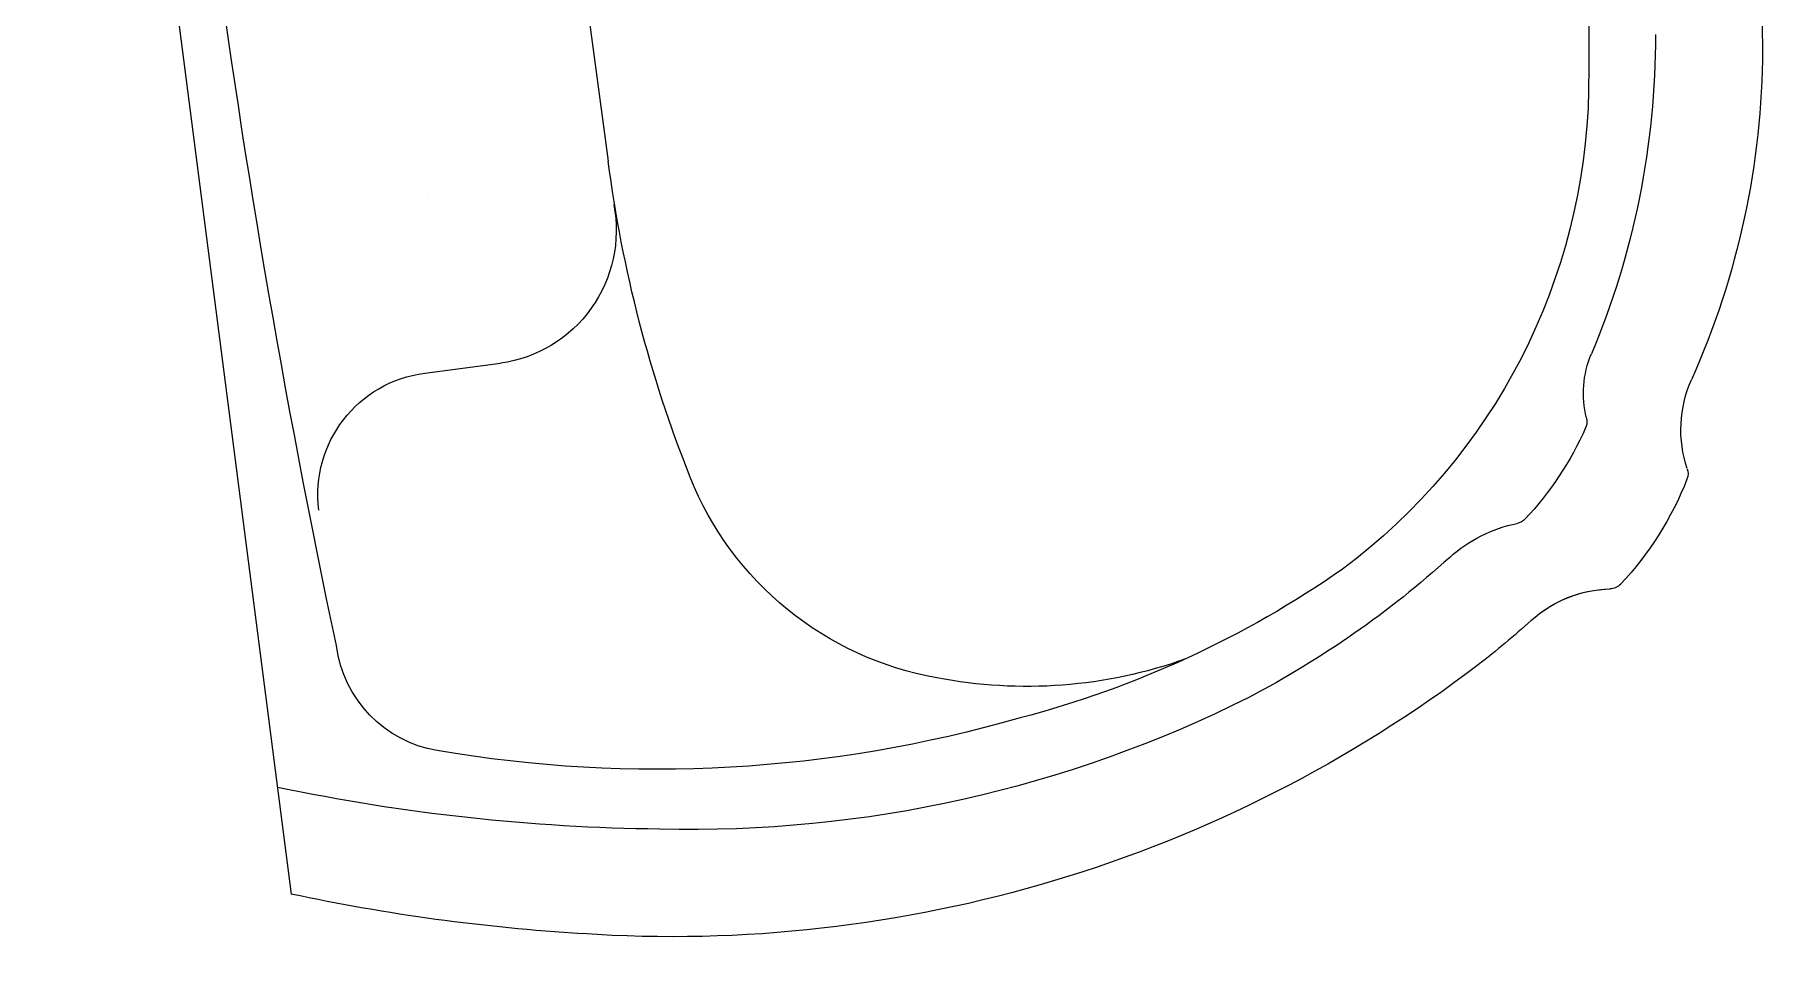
# Model space of a CAD drawing. Header units: inches. Extents: x 49 to 4147, y 45 to 8713.
# Drawn here: x 2785.14 to 2806.2, y 228.91 to 240.14 of the extents above; entities that cross this region are included whole.
import ezdxf

# ---------------------------------------------------------------- set-up
doc = ezdxf.new("R2010")
doc.units = ezdxf.units.IN
doc.header["$LTSCALE"] = 10
doc.header["$MEASUREMENT"] = 0
doc.layers.add('app-u4', color=7, linetype='Continuous')
doc.layers.get('0').off()
doc.styles.get("Standard").update_dxf_attribs({"font": 'arial.ttf'})

# ---------------------------------------------------------------- blocks, each defined once
blk = doc.blocks.new('A$C4AFF0712')
for p, q in [((1.239, 19.364), (25.714, 19.364)), ((19.62, 16.939), (19.62, 16.006)), ((17.476, 16.614), (17.476, 16.614)), ((9.789, 14.431), (17.343, 14.389))]:
    blk.add_line(p, q)
for centre, radius, start, end in [((1.823, 11.496), 23.91, 7.9581, 19.2122), ((3.191, 11.435), 23.878, 10.8041, 19.3952), ((13.476, -97.374), 116.178, 85.407, 94.593), ((21.113, 16.939), 1.492, 90, 180), ((22.78, 16.939), 1.492, 17.0438, 90), ((8.987, 12.711), 15.918, 351.2159, 17.0438), ((17.981, 16.026), 1.639, 266.4346, 359.3232), ((10.738, 12.753), 16.218, 330.0602, 11.2256), ((10.588, 12.487), 15.093, 340.5991, 8.8384), ((17.343, -1.529), 15.918, 75.6385, 89.9999), ((20.304, 10.037), 3.98, 17.3386, 75.6385), ((18.651, 9.413), 5.745, 347.6871, 18.363), ((12.524, 11.84), 12.294, 332.4302, 352.7082), ((13.635, 11.636), 11.939, 325.278, 339.5957), ((16.919, 9.809), 7.462, 278.466, 330.6377), ((24.878, 3.844), 1.741, 145.278, 175.9097), ((14.521, 10.745), 11.939, 325.2935, 329.3501), ((20.028, 6.394), 3.98, 301.2455, 320.5146), ((22.956, 3.982), 0.187, 320.5146, 355.9097), ((25.562, 3.098), 1.492, 145.1148, 185.7777), ((25.562, 3.098), 1.492, 151.8415, 185.7777), ((21.831, 1.73), 1.244, 83.4063, 120.1829), ((21.996, 3.151), 0.187, 263.4063, 301.2455), ((16.204, 11.405), 9.949, 277.1596, 300.1829), ((20.961, 5.337), 3.98, 298.674, 320.6006), ((20.961, 5.337), 3.98, 298.674, 320.6006), ((23.892, 2.929), 0.187, 320.6006, 5.7777), ((23.892, 2.929), 0.187, 320.6006, 5.7777), ((13.476, 33.97), 31.867, 261.8073, 278.1927), ((22.453, 0.362), 1.492, 78.7458, 121.413), ((22.781, 2.009), 0.187, 258.7458, 298.674), ((16.49, 10.126), 9.949, 277.5252, 301.413), ((13.476, 34.107), 34.118, 262.7316, 277.2684)]:
    blk.add_arc(centre, radius, start, end)
at = {"color": 7, "flags": 8}
for tag, p in [('TRADENAME', (13.476, 19.362)), ('MODELNUMBER', (13.476, 19.364)), ('PRODUCT', (13.476, 19.361)), ('MATERIAL', (13.476, 19.359))]:
    blk.add_attdef(tag, p, '', height=0.001, dxfattribs=at)

msp = doc.modelspace()

# ---------------------------------------------------------------- block references
at = {"layer": 'app-u4', "color": 7, "xscale": -1, "rotation": 97.34561041443644}
msp.add_blockref('A$C4AFF0712', (2804.18637, 257.64174), dxfattribs=at)

doc.saveas('drawing.dxf')
